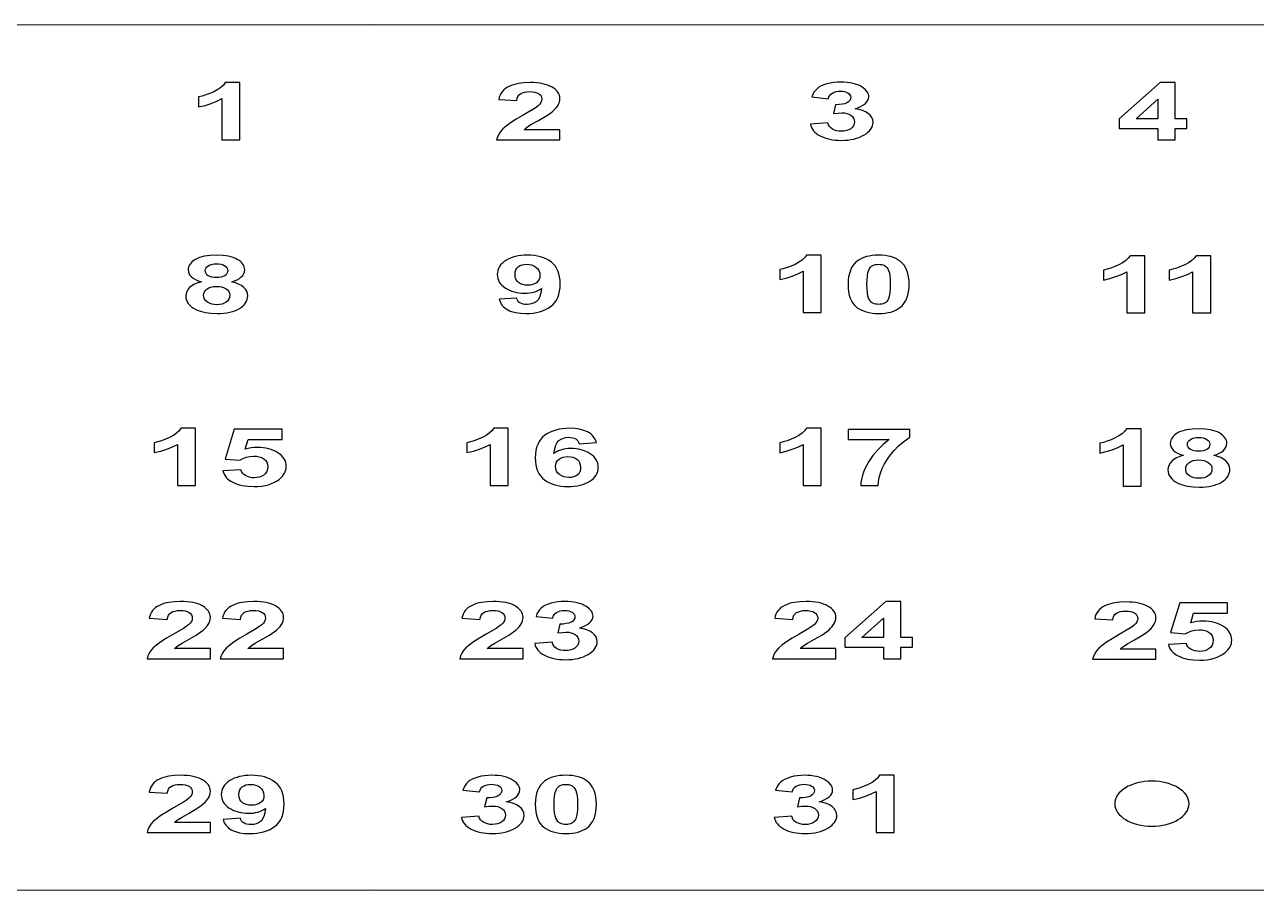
# Model space of a CAD drawing. Extents: x 1222 to 3994, y 2320 to 3800.
# Drawn here: x 2601.41 to 2646.02, y 3599.73 to 3631.08 of the extents above; entities that cross this region are included whole.
import ezdxf

# ---------------------------------------------------------------- set-up
doc = ezdxf.new("R2010")
doc.units = 0
doc.layers.add('____________', color=18, linetype='CONTINUOUS')

msp = doc.modelspace()

# ---------------------------------------------------------------- linework, layer by layer
at = {"layer": '____________'}
for points in [[(2532.648, 3608.28), (2526.668, 3608.28), (2526.668, 3622.53), (2532.648, 3622.53), (2532.648, 3631.075), (2613.928, 3631.079), (2684.586, 3631.075), (2684.586, 3622.53), (2690.554, 3622.53), (2690.554, 3608.28), (2684.586, 3608.28), (2684.586, 3599.731), (2613.928, 3599.734), (2532.648, 3599.731), (2532.648, 3608.28)], [(2609.205, 3626.907), (2609.205, 3628.982), (2608.674, 3628.982), (2608.607, 3628.89), (2608.516, 3628.805), (2608.401, 3628.725), (2608.263, 3628.651), (2608.115, 3628.586), (2607.974, 3628.532), (2607.837, 3628.49), (2607.707, 3628.459), (2607.707, 3628.099), (2607.942, 3628.154), (2608.161, 3628.223), (2608.364, 3628.305), (2608.551, 3628.4), (2608.551, 3626.907), (2609.205, 3626.907)], [(2620.794, 3627.275), (2619.495, 3627.275), (2619.555, 3627.329), (2619.629, 3627.385), (2619.769, 3627.47), (2620.022, 3627.613), (2620.283, 3627.765), (2620.45, 3627.877), (2620.533, 3627.945), (2620.605, 3628.012), (2620.664, 3628.077), (2620.711, 3628.141), (2620.747, 3628.205), (2620.773, 3628.27), (2620.789, 3628.338), (2620.794, 3628.406), (2620.789, 3628.466), (2620.776, 3628.524), (2620.753, 3628.579), (2620.722, 3628.631), (2620.681, 3628.682), (2620.632, 3628.729), (2620.573, 3628.774), (2620.506, 3628.817), (2620.43, 3628.855), (2620.348, 3628.889), (2620.259, 3628.917), (2620.163, 3628.94), (2620.06, 3628.958), (2619.951, 3628.971), (2619.835, 3628.979), (2619.712, 3628.982), (2619.491, 3628.973), (2619.289, 3628.946), (2619.196, 3628.926), (2619.107, 3628.901), (2619.023, 3628.873), (2618.944, 3628.839), (2618.871, 3628.801), (2618.806, 3628.756), (2618.748, 3628.706), (2618.699, 3628.651), (2618.657, 3628.589), (2618.623, 3628.522), (2618.597, 3628.449), (2618.578, 3628.37), (2619.23, 3628.33), (2619.246, 3628.411), (2619.274, 3628.479), (2619.316, 3628.535), (2619.37, 3628.579), (2619.436, 3628.611), (2619.512, 3628.634), (2619.598, 3628.648), (2619.695, 3628.653), (2619.793, 3628.649), (2619.88, 3628.635), (2619.956, 3628.613), (2620.02, 3628.582), (2620.072, 3628.542), (2620.108, 3628.495), (2620.13, 3628.441), (2620.138, 3628.378), (2620.129, 3628.318), (2620.104, 3628.258), (2620.062, 3628.197), (2620.003, 3628.136), (2619.931, 3628.081), (2619.817, 3628.007), (2619.46, 3627.798), (2619.209, 3627.651), (2619.002, 3627.52), (2618.841, 3627.403), (2618.725, 3627.302), (2618.641, 3627.207), (2618.576, 3627.11), (2618.53, 3627.01), (2618.501, 3626.907), (2620.794, 3626.907), (2620.794, 3627.275)], [(2629.866, 3627.473), (2629.883, 3627.409), (2629.907, 3627.349), (2629.939, 3627.291), (2629.979, 3627.237), (2630.027, 3627.186), (2630.083, 3627.137), (2630.148, 3627.092), (2630.22, 3627.05), (2630.298, 3627.013), (2630.382, 3626.98), (2630.471, 3626.952), (2630.564, 3626.93), (2630.663, 3626.912), (2630.766, 3626.899), (2630.874, 3626.892), (2630.988, 3626.889), (2631.108, 3626.892), (2631.222, 3626.901), (2631.332, 3626.916), (2631.436, 3626.937), (2631.536, 3626.964), (2631.631, 3626.997), (2631.72, 3627.036), (2631.805, 3627.081), (2631.881, 3627.13), (2631.948, 3627.182), (2632.004, 3627.236), (2632.05, 3627.293), (2632.086, 3627.352), (2632.112, 3627.414), (2632.127, 3627.478), (2632.133, 3627.544), (2632.122, 3627.635), (2632.089, 3627.718), (2632.034, 3627.795), (2631.957, 3627.864), (2631.862, 3627.925), (2631.752, 3627.973), (2631.628, 3628.01), (2631.488, 3628.035), (2631.603, 3628.077), (2631.703, 3628.123), (2631.787, 3628.172), (2631.856, 3628.224), (2631.91, 3628.28), (2631.949, 3628.34), (2631.972, 3628.403), (2631.979, 3628.469), (2631.976, 3628.517), (2631.964, 3628.563), (2631.945, 3628.607), (2631.919, 3628.651), (2631.844, 3628.735), (2631.739, 3628.813), (2631.664, 3628.857), (2631.582, 3628.894), (2631.494, 3628.927), (2631.401, 3628.953), (2631.301, 3628.973), (2631.196, 3628.988), (2631.084, 3628.996), (2630.966, 3628.999), (2630.829, 3628.995), (2630.699, 3628.983), (2630.575, 3628.963), (2630.458, 3628.935), (2630.351, 3628.9), (2630.256, 3628.859), (2630.174, 3628.812), (2630.105, 3628.759), (2630.045, 3628.698), (2629.994, 3628.628), (2629.95, 3628.548), (2629.915, 3628.459), (2630.518, 3628.397), (2630.536, 3628.461), (2630.566, 3628.516), (2630.608, 3628.564), (2630.662, 3628.603), (2630.724, 3628.634), (2630.793, 3628.656), (2630.867, 3628.669), (2630.948, 3628.673), (2631.029, 3628.67), (2631.101, 3628.658), (2631.165, 3628.639), (2631.221, 3628.611), (2631.265, 3628.578), (2631.298, 3628.539), (2631.317, 3628.495), (2631.323, 3628.445), (2631.314, 3628.387), (2631.288, 3628.335), (2631.244, 3628.288), (2631.183, 3628.248), (2631.106, 3628.216), (2631.012, 3628.194), (2630.903, 3628.182), (2630.778, 3628.178), (2630.706, 3627.856), (2630.869, 3627.878), (2631.006, 3627.886), (2631.098, 3627.88), (2631.182, 3627.864), (2631.26, 3627.836), (2631.329, 3627.798), (2631.388, 3627.751), (2631.429, 3627.695), (2631.454, 3627.632), (2631.462, 3627.561), (2631.454, 3627.486), (2631.428, 3627.42), (2631.384, 3627.361), (2631.324, 3627.311), (2631.251, 3627.27), (2631.17, 3627.241), (2631.08, 3627.223), (2630.983, 3627.217), (2630.892, 3627.222), (2630.809, 3627.237), (2630.732, 3627.261), (2630.662, 3627.295), (2630.602, 3627.338), (2630.555, 3627.39), (2630.52, 3627.45), (2630.499, 3627.519), (2629.866, 3627.473)], [(2642.445, 3626.907), (2643.078, 3626.907), (2643.078, 3627.323), (2643.501, 3627.323), (2643.501, 3627.671), (2643.078, 3627.671), (2643.078, 3628.982), (2642.529, 3628.982), (2641.048, 3627.669), (2641.048, 3627.323), (2642.445, 3627.323), (2642.445, 3626.907)], [(2642.445, 3627.671), (2641.661, 3627.671), (2642.445, 3628.377), (2642.445, 3627.671)], [(2607.812, 3621.771), (2607.675, 3621.729), (2607.556, 3621.679), (2607.458, 3621.621), (2607.38, 3621.555), (2607.32, 3621.483), (2607.276, 3621.407), (2607.251, 3621.329), (2607.242, 3621.247), (2607.248, 3621.173), (2607.265, 3621.103), (2607.293, 3621.037), (2607.333, 3620.975), (2607.385, 3620.917), (2607.448, 3620.863), (2607.522, 3620.813), (2607.608, 3620.767), (2607.687, 3620.733), (2607.772, 3620.703), (2607.862, 3620.677), (2607.956, 3620.657), (2608.055, 3620.64), (2608.16, 3620.629), (2608.383, 3620.62), (2608.505, 3620.622), (2608.62, 3620.631), (2608.73, 3620.645), (2608.833, 3620.664), (2608.93, 3620.689), (2609.021, 3620.72), (2609.106, 3620.757), (2609.184, 3620.799), (2609.255, 3620.845), (2609.316, 3620.895), (2609.368, 3620.948), (2609.41, 3621.004), (2609.443, 3621.064), (2609.467, 3621.127), (2609.481, 3621.194), (2609.485, 3621.264), (2609.476, 3621.348), (2609.448, 3621.427), (2609.402, 3621.501), (2609.338, 3621.569), (2609.255, 3621.632), (2609.156, 3621.686), (2609.04, 3621.733), (2608.906, 3621.771), (2609.012, 3621.804), (2609.104, 3621.843), (2609.185, 3621.889), (2609.253, 3621.942), (2609.307, 3622), (2609.346, 3622.062), (2609.369, 3622.128), (2609.377, 3622.198), (2609.372, 3622.255), (2609.36, 3622.309), (2609.339, 3622.36), (2609.309, 3622.409), (2609.271, 3622.456), (2609.225, 3622.499), (2609.17, 3622.541), (2609.107, 3622.58), (2609.037, 3622.615), (2608.959, 3622.646), (2608.875, 3622.672), (2608.784, 3622.693), (2608.687, 3622.71), (2608.582, 3622.722), (2608.353, 3622.731), (2608.121, 3622.722), (2608.016, 3622.71), (2607.918, 3622.693), (2607.826, 3622.672), (2607.742, 3622.646), (2607.665, 3622.615), (2607.595, 3622.58), (2607.532, 3622.541), (2607.478, 3622.499), (2607.432, 3622.456), (2607.395, 3622.409), (2607.366, 3622.36), (2607.345, 3622.309), (2607.333, 3622.255), (2607.329, 3622.198), (2607.336, 3622.132), (2607.357, 3622.068), (2607.393, 3622.007), (2607.444, 3621.949), (2607.51, 3621.896), (2607.593, 3621.848), (2607.694, 3621.806), (2607.812, 3621.771)], [(2607.948, 3622.17), (2607.954, 3622.223), (2607.975, 3622.27), (2608.01, 3622.312), (2608.059, 3622.349), (2608.119, 3622.378), (2608.19, 3622.399), (2608.27, 3622.412), (2608.359, 3622.416), (2608.445, 3622.412), (2608.523, 3622.4), (2608.591, 3622.379), (2608.651, 3622.349), (2608.7, 3622.313), (2608.734, 3622.271), (2608.755, 3622.224), (2608.762, 3622.171), (2608.755, 3622.115), (2608.734, 3622.066), (2608.699, 3622.023), (2608.651, 3621.986), (2608.59, 3621.956), (2608.52, 3621.936), (2608.441, 3621.923), (2608.353, 3621.919), (2608.265, 3621.923), (2608.187, 3621.936), (2608.118, 3621.956), (2608.058, 3621.985), (2608.01, 3622.021), (2607.975, 3622.064), (2607.954, 3622.114), (2607.948, 3622.17)], [(2618.59, 3621.134), (2618.636, 3621.014), (2618.704, 3620.91), (2618.746, 3620.863), (2618.794, 3620.821), (2618.848, 3620.783), (2618.907, 3620.749), (2618.97, 3620.718), (2619.039, 3620.692), (2619.191, 3620.652), (2619.363, 3620.628), (2619.553, 3620.62), (2619.689, 3620.624), (2619.818, 3620.635), (2619.941, 3620.655), (2620.057, 3620.682), (2620.167, 3620.718), (2620.27, 3620.761), (2620.366, 3620.812), (2620.456, 3620.87), (2620.537, 3620.938), (2620.608, 3621.015), (2620.668, 3621.103), (2620.716, 3621.2), (2620.755, 3621.307), (2620.782, 3621.424), (2620.798, 3621.551), (2620.803, 3621.688), (2620.798, 3621.822), (2620.783, 3621.947), (2620.756, 3622.061), (2620.72, 3622.166), (2620.673, 3622.261), (2620.616, 3622.346), (2620.548, 3622.422), (2620.471, 3622.488), (2620.384, 3622.545), (2620.292, 3622.594), (2620.195, 3622.636), (2620.091, 3622.67), (2619.981, 3622.697), (2619.866, 3622.716), (2619.745, 3622.727), (2619.618, 3622.731), (2619.502, 3622.728), (2619.39, 3622.719), (2619.284, 3622.704), (2619.184, 3622.683), (2619.088, 3622.656), (2618.998, 3622.623), (2618.913, 3622.584), (2618.833, 3622.539), (2618.761, 3622.488), (2618.698, 3622.435), (2618.645, 3622.377), (2618.602, 3622.316), (2618.568, 3622.25), (2618.544, 3622.181), (2618.529, 3622.108), (2618.524, 3622.032), (2618.529, 3621.958), (2618.543, 3621.888), (2618.566, 3621.821), (2618.598, 3621.758), (2618.639, 3621.699), (2618.689, 3621.643), (2618.748, 3621.591), (2618.817, 3621.542), (2618.892, 3621.498), (2618.97, 3621.46), (2619.051, 3621.427), (2619.137, 3621.401), (2619.225, 3621.38), (2619.317, 3621.365), (2619.413, 3621.357), (2619.512, 3621.354), (2619.602, 3621.356), (2619.689, 3621.365), (2619.772, 3621.378), (2619.851, 3621.397), (2619.926, 3621.421), (2619.997, 3621.451), (2620.065, 3621.487), (2620.128, 3621.527), (2620.102, 3621.365), (2620.063, 3621.233), (2620.011, 3621.131), (2619.98, 3621.091), (2619.946, 3621.059), (2619.872, 3621.01), (2619.789, 3620.975), (2619.7, 3620.954), (2619.602, 3620.947), (2619.526, 3620.95), (2619.457, 3620.961), (2619.397, 3620.978), (2619.344, 3621.003), (2619.3, 3621.035), (2619.265, 3621.075), (2619.239, 3621.122), (2619.223, 3621.176), (2618.59, 3621.134)], [(2620.07, 3621.999), (2620.062, 3621.917), (2620.038, 3621.846), (2619.997, 3621.785), (2619.941, 3621.734), (2619.873, 3621.695), (2619.797, 3621.667), (2619.713, 3621.65), (2619.623, 3621.644), (2619.529, 3621.65), (2619.444, 3621.668), (2619.366, 3621.697), (2619.297, 3621.738), (2619.24, 3621.791), (2619.2, 3621.858), (2619.175, 3621.938), (2619.167, 3622.032), (2619.175, 3622.124), (2619.197, 3622.202), (2619.234, 3622.266), (2619.287, 3622.316), (2619.351, 3622.354), (2619.422, 3622.381), (2619.501, 3622.397), (2619.588, 3622.402), (2619.681, 3622.396), (2619.768, 3622.376), (2619.849, 3622.343), (2619.925, 3622.297), (2619.988, 3622.238), (2620.034, 3622.17), (2620.061, 3622.09), (2620.07, 3621.999)], [(2630.252, 3620.655), (2630.252, 3622.73), (2629.721, 3622.73), (2629.654, 3622.639), (2629.563, 3622.553), (2629.448, 3622.473), (2629.31, 3622.399), (2629.162, 3622.334), (2629.021, 3622.281), (2628.884, 3622.238), (2628.754, 3622.207), (2628.754, 3621.848), (2628.989, 3621.903), (2629.208, 3621.971), (2629.411, 3622.053), (2629.598, 3622.148), (2629.598, 3620.655), (2630.252, 3620.655)], [(2632.335, 3622.73), (2632.214, 3622.727), (2632.101, 3622.717), (2631.994, 3622.7), (2631.894, 3622.677), (2631.801, 3622.648), (2631.715, 3622.611), (2631.635, 3622.568), (2631.563, 3622.519), (2631.484, 3622.45), (2631.416, 3622.37), (2631.358, 3622.28), (2631.311, 3622.181), (2631.275, 3622.07), (2631.248, 3621.95), (2631.233, 3621.82), (2631.227, 3621.679), (2631.232, 3621.536), (2631.246, 3621.404), (2631.27, 3621.284), (2631.304, 3621.175), (2631.347, 3621.077), (2631.399, 3620.991), (2631.461, 3620.916), (2631.532, 3620.852), (2631.612, 3620.798), (2631.697, 3620.751), (2631.788, 3620.711), (2631.886, 3620.678), (2631.989, 3620.653), (2632.098, 3620.635), (2632.213, 3620.624), (2632.335, 3620.62), (2632.456, 3620.624), (2632.569, 3620.633), (2632.676, 3620.65), (2632.776, 3620.673), (2632.869, 3620.703), (2632.956, 3620.739), (2633.035, 3620.782), (2633.108, 3620.831), (2633.186, 3620.901), (2633.254, 3620.981), (2633.312, 3621.07), (2633.359, 3621.171), (2633.396, 3621.281), (2633.422, 3621.402), (2633.438, 3621.533), (2633.443, 3621.674), (2633.438, 3621.816), (2633.422, 3621.948), (2633.396, 3622.068), (2633.36, 3622.179), (2633.313, 3622.279), (2633.256, 3622.368), (2633.188, 3622.447), (2633.11, 3622.516), (2633.037, 3622.566), (2632.957, 3622.61), (2632.87, 3622.646), (2632.777, 3622.677), (2632.677, 3622.7), (2632.57, 3622.717), (2632.456, 3622.727), (2632.335, 3622.73)], [(2632.335, 3622.402), (2632.392, 3622.399), (2632.447, 3622.39), (2632.498, 3622.376), (2632.546, 3622.356), (2632.59, 3622.327), (2632.63, 3622.287), (2632.666, 3622.236), (2632.698, 3622.174), (2632.725, 3622.092), (2632.744, 3621.981), (2632.755, 3621.842), (2632.759, 3621.674), (2632.755, 3621.506), (2632.742, 3621.364), (2632.721, 3621.248), (2632.691, 3621.159), (2632.663, 3621.104), (2632.63, 3621.058), (2632.591, 3621.022), (2632.547, 3620.995), (2632.499, 3620.974), (2632.447, 3620.96), (2632.393, 3620.951), (2632.335, 3620.948), (2632.277, 3620.951), (2632.223, 3620.96), (2632.172, 3620.974), (2632.124, 3620.994), (2632.08, 3621.022), (2632.04, 3621.062), (2632.004, 3621.113), (2631.972, 3621.175), (2631.945, 3621.257), (2631.927, 3621.368), (2631.915, 3621.507), (2631.911, 3621.674), (2631.916, 3621.843), (2631.928, 3621.985), (2631.95, 3622.102), (2631.979, 3622.191), (2632.007, 3622.246), (2632.041, 3622.292), (2632.079, 3622.328), (2632.123, 3622.356), (2632.171, 3622.376), (2632.223, 3622.39), (2632.277, 3622.399), (2632.335, 3622.402)], [(2641.975, 3620.638), (2641.975, 3622.713), (2641.444, 3622.713), (2641.377, 3622.621), (2641.286, 3622.535), (2641.171, 3622.456), (2641.033, 3622.382), (2640.885, 3622.317), (2640.743, 3622.263), (2640.607, 3622.221), (2640.477, 3622.19), (2640.477, 3621.831), (2640.712, 3621.885), (2640.931, 3621.954), (2641.134, 3622.036), (2641.321, 3622.131), (2641.321, 3620.638), (2641.975, 3620.638)], [(2644.363, 3620.638), (2644.363, 3622.713), (2643.832, 3622.713), (2643.765, 3622.621), (2643.673, 3622.535), (2643.559, 3622.456), (2643.42, 3622.382), (2643.273, 3622.317), (2643.131, 3622.263), (2642.995, 3622.221), (2642.864, 3622.19), (2642.864, 3621.831), (2643.099, 3621.885), (2643.318, 3621.954), (2643.521, 3622.036), (2643.709, 3622.131), (2643.709, 3620.638), (2644.363, 3620.638)], [(2607.887, 3621.285), (2607.894, 3621.342), (2607.916, 3621.398), (2607.953, 3621.451), (2608.005, 3621.502), (2608.071, 3621.546), (2608.152, 3621.577), (2608.249, 3621.596), (2608.361, 3621.602), (2608.461, 3621.596), (2608.551, 3621.58), (2608.632, 3621.552), (2608.704, 3621.514), (2608.763, 3621.466), (2608.805, 3621.412), (2608.83, 3621.35), (2608.839, 3621.281), (2608.83, 3621.202), (2608.805, 3621.134), (2608.764, 3621.075), (2608.706, 3621.026), (2608.635, 3620.988), (2608.556, 3620.96), (2608.468, 3620.944), (2608.371, 3620.938), (2608.271, 3620.944), (2608.181, 3620.961), (2608.099, 3620.989), (2608.025, 3621.03), (2607.965, 3621.08), (2607.922, 3621.139), (2607.896, 3621.207), (2607.887, 3621.285)], [(2607.599, 3614.387), (2607.599, 3616.462), (2607.068, 3616.462), (2607.001, 3616.37), (2606.91, 3616.285), (2606.795, 3616.205), (2606.657, 3616.131), (2606.51, 3616.066), (2606.368, 3616.012), (2606.231, 3615.97), (2606.101, 3615.939), (2606.101, 3615.58), (2606.336, 3615.635), (2606.555, 3615.703), (2606.758, 3615.785), (2606.945, 3615.88), (2606.945, 3614.387), (2607.599, 3614.387)], [(2608.586, 3614.919), (2608.605, 3614.856), (2608.63, 3614.796), (2608.664, 3614.739), (2608.704, 3614.686), (2608.753, 3614.636), (2608.808, 3614.589), (2608.872, 3614.546), (2608.942, 3614.506), (2609.02, 3614.47), (2609.102, 3614.438), (2609.19, 3614.412), (2609.284, 3614.39), (2609.383, 3614.374), (2609.487, 3614.362), (2609.713, 3614.352), (2609.857, 3614.356), (2609.992, 3614.369), (2610.12, 3614.39), (2610.239, 3614.42), (2610.351, 3614.459), (2610.454, 3614.506), (2610.549, 3614.561), (2610.637, 3614.625), (2610.694, 3614.676), (2610.744, 3614.729), (2610.785, 3614.783), (2610.82, 3614.839), (2610.847, 3614.897), (2610.865, 3614.956), (2610.877, 3615.018), (2610.881, 3615.081), (2610.876, 3615.155), (2610.862, 3615.226), (2610.838, 3615.294), (2610.805, 3615.358), (2610.762, 3615.418), (2610.71, 3615.475), (2610.649, 3615.529), (2610.578, 3615.578), (2610.501, 3615.623), (2610.419, 3615.662), (2610.333, 3615.695), (2610.243, 3615.722), (2610.148, 3615.743), (2610.05, 3615.758), (2609.948, 3615.767), (2609.841, 3615.77), (2609.727, 3615.766), (2609.615, 3615.753), (2609.504, 3615.733), (2609.394, 3615.703), (2609.496, 3616.055), (2610.73, 3616.055), (2610.73, 3616.425), (2609, 3616.425), (2608.665, 3615.35), (2609.196, 3615.303), (2609.311, 3615.369), (2609.434, 3615.416), (2609.564, 3615.445), (2609.701, 3615.454), (2609.808, 3615.448), (2609.905, 3615.43), (2609.992, 3615.401), (2610.067, 3615.359), (2610.129, 3615.305), (2610.173, 3615.24), (2610.2, 3615.163), (2610.209, 3615.074), (2610.2, 3614.979), (2610.173, 3614.896), (2610.129, 3614.827), (2610.066, 3614.77), (2609.992, 3614.726), (2609.909, 3614.694), (2609.818, 3614.675), (2609.719, 3614.669), (2609.633, 3614.674), (2609.551, 3614.689), (2609.474, 3614.713), (2609.403, 3614.748), (2609.341, 3614.79), (2609.293, 3614.84), (2609.259, 3614.896), (2609.238, 3614.959), (2608.586, 3614.919)], [(2618.924, 3614.387), (2618.924, 3616.462), (2618.393, 3616.462), (2618.326, 3616.37), (2618.235, 3616.285), (2618.12, 3616.205), (2617.981, 3616.131), (2617.834, 3616.066), (2617.692, 3616.012), (2617.556, 3615.97), (2617.425, 3615.939), (2617.425, 3615.58), (2617.66, 3615.635), (2617.88, 3615.703), (2618.083, 3615.785), (2618.27, 3615.88), (2618.27, 3614.387), (2618.924, 3614.387)], [(2622.117, 3615.947), (2622.07, 3616.065), (2622.038, 3616.119), (2622.001, 3616.169), (2621.957, 3616.215), (2621.908, 3616.257), (2621.853, 3616.295), (2621.792, 3616.33), (2621.656, 3616.388), (2621.504, 3616.429), (2621.334, 3616.454), (2621.149, 3616.462), (2621.013, 3616.458), (2620.885, 3616.446), (2620.762, 3616.427), (2620.646, 3616.399), (2620.537, 3616.364), (2620.434, 3616.321), (2620.338, 3616.27), (2620.248, 3616.211), (2620.166, 3616.143), (2620.096, 3616.066), (2620.037, 3615.978), (2619.988, 3615.881), (2619.95, 3615.773), (2619.923, 3615.656), (2619.907, 3615.529), (2619.901, 3615.392), (2619.907, 3615.258), (2619.922, 3615.135), (2619.948, 3615.02), (2619.985, 3614.916), (2620.032, 3614.821), (2620.089, 3614.736), (2620.156, 3614.661), (2620.234, 3614.595), (2620.32, 3614.538), (2620.412, 3614.489), (2620.51, 3614.447), (2620.613, 3614.413), (2620.722, 3614.386), (2620.837, 3614.367), (2620.957, 3614.356), (2621.083, 3614.352), (2621.201, 3614.355), (2621.313, 3614.364), (2621.42, 3614.379), (2621.522, 3614.4), (2621.618, 3614.427), (2621.708, 3614.46), (2621.793, 3614.499), (2621.872, 3614.544), (2621.944, 3614.593), (2622.007, 3614.647), (2622.06, 3614.705), (2622.103, 3614.767), (2622.136, 3614.832), (2622.16, 3614.902), (2622.175, 3614.975), (2622.18, 3615.052), (2622.175, 3615.126), (2622.161, 3615.195), (2622.139, 3615.261), (2622.106, 3615.324), (2622.065, 3615.383), (2622.015, 3615.439), (2621.956, 3615.491), (2621.887, 3615.54), (2621.812, 3615.584), (2621.734, 3615.623), (2621.652, 3615.655), (2621.566, 3615.682), (2621.477, 3615.702), (2621.383, 3615.717), (2621.287, 3615.726), (2621.186, 3615.729), (2621.097, 3615.726), (2621.012, 3615.718), (2620.93, 3615.704), (2620.853, 3615.685), (2620.778, 3615.661), (2620.708, 3615.631), (2620.641, 3615.595), (2620.578, 3615.554), (2620.604, 3615.717), (2620.642, 3615.85), (2620.694, 3615.952), (2620.724, 3615.991), (2620.759, 3616.023), (2620.834, 3616.073), (2620.918, 3616.108), (2621.01, 3616.129), (2621.109, 3616.136), (2621.183, 3616.133), (2621.251, 3616.122), (2621.311, 3616.105), (2621.363, 3616.08), (2621.407, 3616.048), (2621.442, 3616.008), (2621.468, 3615.96), (2621.484, 3615.905), (2622.117, 3615.947)], [(2630.252, 3614.387), (2630.252, 3616.461), (2629.721, 3616.461), (2629.654, 3616.37), (2629.563, 3616.284), (2629.448, 3616.204), (2629.31, 3616.13), (2629.162, 3616.065), (2629.021, 3616.012), (2628.884, 3615.969), (2628.754, 3615.938), (2628.754, 3615.579), (2628.989, 3615.634), (2629.208, 3615.702), (2629.411, 3615.784), (2629.598, 3615.879), (2629.598, 3614.387), (2630.252, 3614.387)], [(2631.23, 3616.057), (2632.717, 3616.057), (2632.498, 3615.875), (2632.302, 3615.682), (2632.13, 3615.477), (2631.98, 3615.26), (2631.859, 3615.039), (2631.81, 3614.929), (2631.769, 3614.819), (2631.737, 3614.71), (2631.713, 3614.602), (2631.696, 3614.494), (2631.688, 3614.387), (2632.319, 3614.387), (2632.327, 3614.528), (2632.355, 3614.678), (2632.401, 3614.838), (2632.467, 3615.008), (2632.55, 3615.179), (2632.651, 3615.345), (2632.768, 3615.507), (2632.903, 3615.663), (2633.046, 3615.809), (2633.187, 3615.936), (2633.327, 3616.046), (2633.466, 3616.137), (2633.466, 3616.424), (2631.23, 3616.424), (2631.23, 3616.057)], [(2641.843, 3614.369), (2641.843, 3616.444), (2641.313, 3616.444), (2641.245, 3616.352), (2641.154, 3616.267), (2641.039, 3616.187), (2640.901, 3616.113), (2640.754, 3616.048), (2640.612, 3615.994), (2640.476, 3615.952), (2640.345, 3615.921), (2640.345, 3615.561), (2640.58, 3615.617), (2640.799, 3615.685), (2641.002, 3615.767), (2641.189, 3615.862), (2641.189, 3614.369), (2641.843, 3614.369)], [(2643.382, 3615.484), (2643.244, 3615.442), (2643.126, 3615.392), (2643.028, 3615.334), (2642.949, 3615.268), (2642.889, 3615.196), (2642.846, 3615.12), (2642.82, 3615.042), (2642.811, 3614.96), (2642.817, 3614.886), (2642.834, 3614.816), (2642.863, 3614.75), (2642.903, 3614.688), (2642.954, 3614.63), (2643.017, 3614.576), (2643.091, 3614.526), (2643.177, 3614.48), (2643.257, 3614.445), (2643.342, 3614.415), (2643.431, 3614.39), (2643.526, 3614.369), (2643.625, 3614.353), (2643.729, 3614.342), (2643.952, 3614.332), (2644.074, 3614.335), (2644.19, 3614.344), (2644.3, 3614.358), (2644.403, 3614.377), (2644.5, 3614.402), (2644.591, 3614.433), (2644.675, 3614.469), (2644.754, 3614.511), (2644.824, 3614.558), (2644.886, 3614.608), (2644.937, 3614.661), (2644.98, 3614.717), (2645.013, 3614.777), (2645.036, 3614.84), (2645.05, 3614.907), (2645.055, 3614.977), (2645.046, 3615.061), (2645.018, 3615.14), (2644.972, 3615.213), (2644.907, 3615.282), (2644.825, 3615.344), (2644.725, 3615.399), (2644.609, 3615.445), (2644.476, 3615.484), (2644.581, 3615.517), (2644.674, 3615.556), (2644.754, 3615.602), (2644.822, 3615.655), (2644.876, 3615.713), (2644.915, 3615.775), (2644.938, 3615.841), (2644.946, 3615.911), (2644.942, 3615.967), (2644.929, 3616.021), (2644.908, 3616.073), (2644.879, 3616.122), (2644.841, 3616.168), (2644.794, 3616.212), (2644.74, 3616.254), (2644.677, 3616.293), (2644.606, 3616.328), (2644.529, 3616.359), (2644.445, 3616.385), (2644.354, 3616.406), (2644.256, 3616.423), (2644.152, 3616.434), (2643.922, 3616.444), (2643.691, 3616.434), (2643.585, 3616.423), (2643.487, 3616.406), (2643.396, 3616.385), (2643.312, 3616.359), (2643.235, 3616.328), (2643.164, 3616.293), (2643.102, 3616.254), (2643.048, 3616.212), (2643.002, 3616.168), (2642.965, 3616.122), (2642.935, 3616.073), (2642.915, 3616.021), (2642.902, 3615.967), (2642.898, 3615.911), (2642.905, 3615.845), (2642.927, 3615.781), (2642.963, 3615.72), (2643.013, 3615.662), (2643.079, 3615.608), (2643.163, 3615.561), (2643.264, 3615.519), (2643.382, 3615.484)], [(2643.517, 3615.882), (2643.524, 3615.936), (2643.545, 3615.983), (2643.58, 3616.025), (2643.628, 3616.062), (2643.689, 3616.091), (2643.759, 3616.112), (2643.839, 3616.125), (2643.928, 3616.129), (2644.015, 3616.125), (2644.093, 3616.113), (2644.161, 3616.092), (2644.221, 3616.062), (2644.269, 3616.026), (2644.304, 3615.984), (2644.324, 3615.937), (2644.331, 3615.884), (2644.324, 3615.828), (2644.303, 3615.778), (2644.269, 3615.735), (2644.22, 3615.699), (2644.159, 3615.669), (2644.09, 3615.648), (2644.01, 3615.636), (2643.922, 3615.632), (2643.834, 3615.636), (2643.756, 3615.648), (2643.687, 3615.669), (2643.627, 3615.698), (2643.579, 3615.734), (2643.544, 3615.777), (2643.524, 3615.827), (2643.517, 3615.882)], [(2620.635, 3615.083), (2620.643, 3615.165), (2620.667, 3615.237), (2620.708, 3615.298), (2620.765, 3615.348), (2620.834, 3615.387), (2620.91, 3615.415), (2620.993, 3615.432), (2621.083, 3615.437), (2621.177, 3615.432), (2621.263, 3615.414), (2621.34, 3615.385), (2621.409, 3615.344), (2621.466, 3615.29), (2621.507, 3615.223), (2621.531, 3615.142), (2621.539, 3615.048), (2621.532, 3614.957), (2621.509, 3614.88), (2621.472, 3614.816), (2621.419, 3614.766), (2621.354, 3614.729), (2621.283, 3614.702), (2621.203, 3614.686), (2621.116, 3614.68), (2621.024, 3614.687), (2620.938, 3614.706), (2620.857, 3614.74), (2620.781, 3614.786), (2620.717, 3614.843), (2620.671, 3614.912), (2620.644, 3614.992), (2620.635, 3615.083)], [(2643.457, 3614.998), (2643.464, 3615.055), (2643.486, 3615.11), (2643.523, 3615.164), (2643.574, 3615.215), (2643.64, 3615.258), (2643.722, 3615.29), (2643.819, 3615.308), (2643.931, 3615.315), (2644.03, 3615.309), (2644.12, 3615.293), (2644.201, 3615.265), (2644.273, 3615.227), (2644.332, 3615.179), (2644.374, 3615.124), (2644.4, 3615.062), (2644.408, 3614.993), (2644.4, 3614.915), (2644.375, 3614.847), (2644.334, 3614.788), (2644.276, 3614.739), (2644.205, 3614.7), (2644.126, 3614.673), (2644.037, 3614.656), (2643.94, 3614.651), (2643.841, 3614.657), (2643.75, 3614.674), (2643.668, 3614.702), (2643.595, 3614.742), (2643.534, 3614.793), (2643.491, 3614.852), (2643.465, 3614.92), (2643.457, 3614.998)], [(2608.135, 3608.486), (2606.836, 3608.486), (2606.895, 3608.54), (2606.97, 3608.596), (2607.109, 3608.681), (2607.362, 3608.825), (2607.624, 3608.976), (2607.791, 3609.088), (2607.874, 3609.156), (2607.945, 3609.223), (2608.005, 3609.288), (2608.052, 3609.352), (2608.088, 3609.416), (2608.114, 3609.482), (2608.129, 3609.549), (2608.135, 3609.618), (2608.13, 3609.678), (2608.117, 3609.735), (2608.094, 3609.79), (2608.062, 3609.843), (2608.022, 3609.893), (2607.972, 3609.941), (2607.914, 3609.986), (2607.846, 3610.028), (2607.771, 3610.067), (2607.689, 3610.1), (2607.599, 3610.128), (2607.504, 3610.152), (2607.401, 3610.17), (2607.292, 3610.183), (2607.175, 3610.191), (2607.053, 3610.193), (2606.832, 3610.184), (2606.63, 3610.157), (2606.537, 3610.137), (2606.448, 3610.113), (2606.364, 3610.084), (2606.285, 3610.051), (2606.211, 3610.012), (2606.146, 3609.968), (2606.089, 3609.918), (2606.039, 3609.862), (2605.998, 3609.8), (2605.964, 3609.733), (2605.938, 3609.66), (2605.919, 3609.581), (2606.57, 3609.542), (2606.586, 3609.622), (2606.615, 3609.69), (2606.656, 3609.746), (2606.71, 3609.79), (2606.776, 3609.823), (2606.852, 3609.846), (2606.939, 3609.86), (2607.036, 3609.865), (2607.134, 3609.86), (2607.221, 3609.847), (2607.296, 3609.825), (2607.361, 3609.793), (2607.412, 3609.754), (2607.449, 3609.707), (2607.471, 3609.652), (2607.478, 3609.59), (2607.47, 3609.53), (2607.445, 3609.469), (2607.402, 3609.409), (2607.343, 3609.347), (2607.272, 3609.293), (2607.158, 3609.218), (2606.801, 3609.009), (2606.549, 3608.863), (2606.343, 3608.731), (2606.182, 3608.615), (2606.066, 3608.514), (2605.982, 3608.419), (2605.917, 3608.321), (2605.87, 3608.221), (2605.842, 3608.118), (2608.135, 3608.118), (2608.135, 3608.486)], [(2610.785, 3608.486), (2609.487, 3608.486), (2609.546, 3608.54), (2609.621, 3608.596), (2609.76, 3608.681), (2610.013, 3608.825), (2610.275, 3608.976), (2610.441, 3609.088), (2610.525, 3609.156), (2610.596, 3609.223), (2610.655, 3609.288), (2610.703, 3609.352), (2610.739, 3609.416), (2610.765, 3609.482), (2610.78, 3609.549), (2610.785, 3609.618), (2610.781, 3609.678), (2610.767, 3609.735), (2610.745, 3609.79), (2610.713, 3609.843), (2610.673, 3609.893), (2610.623, 3609.941), (2610.565, 3609.986), (2610.497, 3610.028), (2610.421, 3610.067), (2610.339, 3610.1), (2610.25, 3610.128), (2610.154, 3610.152), (2610.052, 3610.17), (2609.943, 3610.183), (2609.826, 3610.191), (2609.703, 3610.193), (2609.483, 3610.184), (2609.281, 3610.157), (2609.187, 3610.137), (2609.099, 3610.113), (2609.015, 3610.084), (2608.935, 3610.051), (2608.862, 3610.012), (2608.797, 3609.968), (2608.74, 3609.918), (2608.69, 3609.862), (2608.649, 3609.8), (2608.615, 3609.733), (2608.588, 3609.66), (2608.57, 3609.581), (2609.221, 3609.542), (2609.237, 3609.622), (2609.266, 3609.69), (2609.307, 3609.746), (2609.361, 3609.79), (2609.427, 3609.823), (2609.503, 3609.846), (2609.59, 3609.86), (2609.687, 3609.865), (2609.785, 3609.86), (2609.872, 3609.847), (2609.947, 3609.825), (2610.012, 3609.793), (2610.063, 3609.754), (2610.1, 3609.707), (2610.122, 3609.652), (2610.129, 3609.59), (2610.121, 3609.53), (2610.095, 3609.469), (2610.053, 3609.409), (2609.994, 3609.347), (2609.923, 3609.293), (2609.809, 3609.218), (2609.452, 3609.009), (2609.2, 3608.863), (2608.994, 3608.731), (2608.832, 3608.615), (2608.717, 3608.514), (2608.633, 3608.419), (2608.568, 3608.321), (2608.521, 3608.221), (2608.493, 3608.118), (2610.785, 3608.118), (2610.785, 3608.486)], [(2619.459, 3608.486), (2618.16, 3608.486), (2618.22, 3608.54), (2618.294, 3608.596), (2618.434, 3608.681), (2618.687, 3608.825), (2618.948, 3608.976), (2619.115, 3609.088), (2619.198, 3609.156), (2619.27, 3609.223), (2619.329, 3609.288), (2619.376, 3609.352), (2619.412, 3609.416), (2619.438, 3609.482), (2619.454, 3609.549), (2619.459, 3609.618), (2619.454, 3609.678), (2619.441, 3609.735), (2619.418, 3609.79), (2619.387, 3609.843), (2619.346, 3609.893), (2619.297, 3609.941), (2619.238, 3609.986), (2619.171, 3610.028), (2619.095, 3610.067), (2619.013, 3610.1), (2618.924, 3610.128), (2618.828, 3610.152), (2618.726, 3610.17), (2618.616, 3610.183), (2618.5, 3610.191), (2618.377, 3610.193), (2618.156, 3610.184), (2617.955, 3610.157), (2617.861, 3610.137), (2617.772, 3610.113), (2617.688, 3610.084), (2617.609, 3610.051), (2617.536, 3610.012), (2617.471, 3609.968), (2617.414, 3609.918), (2617.364, 3609.862), (2617.322, 3609.8), (2617.288, 3609.733), (2617.262, 3609.66), (2617.244, 3609.581), (2617.895, 3609.542), (2617.911, 3609.622), (2617.939, 3609.69), (2617.981, 3609.746), (2618.035, 3609.79), (2618.101, 3609.823), (2618.177, 3609.846), (2618.263, 3609.86), (2618.36, 3609.865), (2618.458, 3609.86), (2618.545, 3609.847), (2618.621, 3609.825), (2618.685, 3609.793), (2618.737, 3609.754), (2618.773, 3609.707), (2618.796, 3609.652), (2618.803, 3609.59), (2618.794, 3609.53), (2618.769, 3609.469), (2618.727, 3609.409), (2618.668, 3609.347), (2618.596, 3609.293), (2618.482, 3609.218), (2618.125, 3609.009), (2617.874, 3608.863), (2617.667, 3608.731), (2617.506, 3608.615), (2617.39, 3608.514), (2617.306, 3608.419), (2617.241, 3608.321), (2617.195, 3608.221), (2617.166, 3608.118), (2619.459, 3608.118), (2619.459, 3608.486)], [(2619.878, 3608.667), (2619.895, 3608.603), (2619.919, 3608.542), (2619.951, 3608.485), (2619.991, 3608.431), (2620.039, 3608.379), (2620.095, 3608.331), (2620.16, 3608.286), (2620.232, 3608.244), (2620.311, 3608.207), (2620.394, 3608.174), (2620.483, 3608.146), (2620.576, 3608.124), (2620.675, 3608.106), (2620.778, 3608.093), (2620.887, 3608.086), (2621, 3608.083), (2621.12, 3608.086), (2621.234, 3608.095), (2621.344, 3608.11), (2621.449, 3608.131), (2621.548, 3608.158), (2621.643, 3608.191), (2621.732, 3608.23), (2621.817, 3608.275), (2621.893, 3608.324), (2621.96, 3608.376), (2622.016, 3608.43), (2622.063, 3608.486), (2622.099, 3608.546), (2622.124, 3608.607), (2622.14, 3608.672), (2622.145, 3608.738), (2622.134, 3608.829), (2622.101, 3608.912), (2622.046, 3608.989), (2621.969, 3609.058), (2621.874, 3609.119), (2621.764, 3609.167), (2621.64, 3609.204), (2621.501, 3609.229), (2621.616, 3609.271), (2621.715, 3609.317), (2621.8, 3609.366), (2621.869, 3609.418), (2621.922, 3609.474), (2621.961, 3609.534), (2621.984, 3609.597), (2621.991, 3609.663), (2621.988, 3609.71), (2621.976, 3609.756), (2621.958, 3609.801), (2621.931, 3609.845), (2621.856, 3609.928), (2621.751, 3610.007), (2621.676, 3610.051), (2621.594, 3610.088), (2621.507, 3610.12), (2621.413, 3610.147), (2621.313, 3610.167), (2621.208, 3610.182), (2621.096, 3610.19), (2620.979, 3610.193), (2620.841, 3610.189), (2620.711, 3610.177), (2620.587, 3610.157), (2620.47, 3610.129), (2620.363, 3610.094), (2620.269, 3610.052), (2620.186, 3610.006), (2620.117, 3609.953), (2620.057, 3609.892), (2620.006, 3609.822), (2619.962, 3609.742), (2619.927, 3609.653), (2620.53, 3609.591), (2620.548, 3609.655), (2620.579, 3609.71), (2620.621, 3609.758), (2620.674, 3609.797), (2620.736, 3609.828), (2620.805, 3609.85), (2620.879, 3609.863), (2620.96, 3609.867), (2621.041, 3609.863), (2621.113, 3609.852), (2621.177, 3609.832), (2621.233, 3609.805), (2621.278, 3609.772), (2621.31, 3609.733), (2621.329, 3609.689), (2621.335, 3609.639), (2621.327, 3609.581), (2621.3, 3609.528), (2621.256, 3609.482), (2621.195, 3609.442), (2621.118, 3609.41), (2621.024, 3609.388), (2620.915, 3609.375), (2620.79, 3609.372), (2620.718, 3609.05), (2620.881, 3609.072), (2621.018, 3609.079), (2621.11, 3609.074), (2621.195, 3609.058), (2621.272, 3609.03), (2621.342, 3608.992), (2621.4, 3608.944), (2621.441, 3608.889), (2621.466, 3608.826), (2621.474, 3608.755), (2621.466, 3608.68), (2621.44, 3608.614), (2621.397, 3608.555), (2621.336, 3608.505), (2621.263, 3608.464), (2621.182, 3608.435), (2621.093, 3608.417), (2620.995, 3608.411), (2620.905, 3608.416), (2620.821, 3608.431), (2620.744, 3608.455), (2620.674, 3608.489), (2620.614, 3608.532), (2620.567, 3608.584), (2620.532, 3608.644), (2620.511, 3608.713), (2619.878, 3608.667)], [(2630.787, 3608.486), (2629.489, 3608.486), (2629.548, 3608.54), (2629.623, 3608.595), (2629.762, 3608.681), (2630.015, 3608.824), (2630.277, 3608.976), (2630.443, 3609.087), (2630.527, 3609.156), (2630.598, 3609.222), (2630.657, 3609.288), (2630.705, 3609.352), (2630.741, 3609.415), (2630.767, 3609.481), (2630.782, 3609.548), (2630.787, 3609.617), (2630.783, 3609.677), (2630.769, 3609.735), (2630.747, 3609.79), (2630.715, 3609.842), (2630.675, 3609.892), (2630.625, 3609.94), (2630.567, 3609.985), (2630.499, 3610.027), (2630.423, 3610.066), (2630.341, 3610.099), (2630.252, 3610.128), (2630.156, 3610.151), (2630.054, 3610.169), (2629.945, 3610.182), (2629.828, 3610.19), (2629.705, 3610.192), (2629.485, 3610.184), (2629.283, 3610.157), (2629.189, 3610.137), (2629.101, 3610.112), (2629.017, 3610.083), (2628.937, 3610.05), (2628.864, 3610.011), (2628.799, 3609.967), (2628.742, 3609.917), (2628.692, 3609.861), (2628.651, 3609.8), (2628.617, 3609.732), (2628.59, 3609.659), (2628.572, 3609.581), (2629.223, 3609.541), (2629.239, 3609.622), (2629.268, 3609.69), (2629.309, 3609.746), (2629.363, 3609.789), (2629.429, 3609.822), (2629.505, 3609.845), (2629.592, 3609.859), (2629.689, 3609.864), (2629.787, 3609.859), (2629.874, 3609.846), (2629.949, 3609.824), (2630.014, 3609.793), (2630.065, 3609.753), (2630.102, 3609.706), (2630.124, 3609.651), (2630.131, 3609.589), (2630.123, 3609.529), (2630.097, 3609.469), (2630.055, 3609.408), (2629.996, 3609.347), (2629.925, 3609.292), (2629.811, 3609.218), (2629.454, 3609.008), (2629.202, 3608.862), (2628.996, 3608.73), (2628.834, 3608.614), (2628.719, 3608.513), (2628.635, 3608.418), (2628.57, 3608.321), (2628.523, 3608.22), (2628.495, 3608.118), (2630.787, 3608.118), (2630.787, 3608.486)], [(2632.512, 3608.118), (2633.145, 3608.118), (2633.145, 3608.533), (2633.568, 3608.533), (2633.568, 3608.881), (2633.145, 3608.881), (2633.145, 3610.192), (2632.596, 3610.192), (2631.115, 3608.88), (2631.115, 3608.533), (2632.512, 3608.533), (2632.512, 3608.118)], [(2642.379, 3608.468), (2641.08, 3608.468), (2641.139, 3608.522), (2641.214, 3608.578), (2641.353, 3608.663), (2641.606, 3608.806), (2641.868, 3608.958), (2642.035, 3609.07), (2642.118, 3609.138), (2642.189, 3609.205), (2642.249, 3609.27), (2642.296, 3609.334), (2642.332, 3609.398), (2642.358, 3609.463), (2642.373, 3609.531), (2642.379, 3609.599), (2642.374, 3609.66), (2642.361, 3609.717), (2642.338, 3609.772), (2642.307, 3609.825), (2642.266, 3609.875), (2642.216, 3609.922), (2642.158, 3609.967), (2642.09, 3610.01), (2642.015, 3610.048), (2641.932, 3610.082), (2641.843, 3610.11), (2641.748, 3610.133), (2641.645, 3610.151), (2641.536, 3610.164), (2641.42, 3610.172), (2641.297, 3610.175), (2641.076, 3610.166), (2640.874, 3610.139), (2640.781, 3610.119), (2640.692, 3610.095), (2640.608, 3610.066), (2640.529, 3610.032), (2640.456, 3609.994), (2640.39, 3609.95), (2640.333, 3609.899), (2640.284, 3609.844), (2640.242, 3609.782), (2640.208, 3609.715), (2640.182, 3609.642), (2640.163, 3609.563), (2640.815, 3609.523), (2640.83, 3609.604), (2640.859, 3609.672), (2640.9, 3609.728), (2640.954, 3609.772), (2641.02, 3609.804), (2641.096, 3609.828), (2641.183, 3609.842), (2641.28, 3609.846), (2641.378, 3609.842), (2641.465, 3609.829), (2641.54, 3609.806), (2641.605, 3609.775), (2641.657, 3609.736), (2641.693, 3609.689), (2641.715, 3609.634), (2641.722, 3609.572), (2641.714, 3609.512), (2641.689, 3609.451), (2641.646, 3609.39), (2641.588, 3609.329), (2641.516, 3609.275), (2641.402, 3609.2), (2641.045, 3608.991), (2640.793, 3608.844), (2640.587, 3608.713), (2640.426, 3608.597), (2640.31, 3608.495), (2640.226, 3608.401), (2640.161, 3608.303), (2640.114, 3608.203), (2640.086, 3608.1), (2642.379, 3608.1), (2642.379, 3608.468)], [(2642.831, 3608.632), (2642.849, 3608.568), (2642.874, 3608.508), (2642.908, 3608.452), (2642.948, 3608.398), (2642.997, 3608.349), (2643.052, 3608.302), (2643.116, 3608.258), (2643.186, 3608.218), (2643.264, 3608.182), (2643.346, 3608.151), (2643.434, 3608.125), (2643.528, 3608.103), (2643.627, 3608.086), (2643.731, 3608.075), (2643.957, 3608.065), (2644.101, 3608.069), (2644.236, 3608.082), (2644.364, 3608.103), (2644.483, 3608.133), (2644.595, 3608.172), (2644.698, 3608.218), (2644.794, 3608.274), (2644.881, 3608.338), (2644.938, 3608.389), (2644.988, 3608.442), (2645.03, 3608.496), (2645.064, 3608.552), (2645.09, 3608.61), (2645.11, 3608.669), (2645.121, 3608.73), (2645.125, 3608.793), (2645.12, 3608.868), (2645.106, 3608.939), (2645.082, 3609.007), (2645.049, 3609.071), (2645.006, 3609.131), (2644.954, 3609.188), (2644.893, 3609.241), (2644.822, 3609.291), (2644.745, 3609.336), (2644.663, 3609.375), (2644.577, 3609.408), (2644.487, 3609.435), (2644.393, 3609.456), (2644.294, 3609.471), (2644.192, 3609.48), (2644.085, 3609.483), (2643.971, 3609.478), (2643.859, 3609.466), (2643.748, 3609.445), (2643.638, 3609.416), (2643.74, 3609.767), (2644.974, 3609.767), (2644.974, 3610.138), (2643.244, 3610.138), (2642.909, 3609.063), (2643.44, 3609.016), (2643.555, 3609.082), (2643.678, 3609.129), (2643.808, 3609.158), (2643.945, 3609.167), (2644.052, 3609.161), (2644.149, 3609.143), (2644.236, 3609.113), (2644.311, 3609.072), (2644.373, 3609.018), (2644.418, 3608.953), (2644.444, 3608.876), (2644.453, 3608.787), (2644.444, 3608.691), (2644.417, 3608.609), (2644.373, 3608.539), (2644.311, 3608.483), (2644.236, 3608.439), (2644.153, 3608.407), (2644.062, 3608.388), (2643.963, 3608.382), (2643.877, 3608.387), (2643.795, 3608.401), (2643.718, 3608.426), (2643.647, 3608.46), (2643.585, 3608.503), (2643.537, 3608.552), (2643.503, 3608.609), (2643.482, 3608.672), (2642.831, 3608.632)], [(2632.512, 3608.881), (2631.728, 3608.881), (2632.512, 3609.588), (2632.512, 3608.881)], [(2608.135, 3602.191), (2606.836, 3602.191), (2606.895, 3602.245), (2606.97, 3602.301), (2607.109, 3602.386), (2607.362, 3602.529), (2607.624, 3602.681), (2607.791, 3602.793), (2607.874, 3602.861), (2607.945, 3602.928), (2608.005, 3602.993), (2608.052, 3603.057), (2608.088, 3603.121), (2608.114, 3603.186), (2608.129, 3603.254), (2608.135, 3603.323), (2608.13, 3603.383), (2608.117, 3603.44), (2608.094, 3603.495), (2608.062, 3603.548), (2608.022, 3603.598), (2607.972, 3603.645), (2607.914, 3603.69), (2607.846, 3603.733), (2607.771, 3603.771), (2607.689, 3603.805), (2607.599, 3603.833), (2607.504, 3603.856), (2607.401, 3603.874), (2607.292, 3603.887), (2607.175, 3603.895), (2607.053, 3603.898), (2606.832, 3603.889), (2606.63, 3603.862), (2606.537, 3603.842), (2606.448, 3603.818), (2606.364, 3603.789), (2606.285, 3603.755), (2606.211, 3603.717), (2606.146, 3603.673), (2606.089, 3603.622), (2606.039, 3603.567), (2605.998, 3603.505), (2605.964, 3603.438), (2605.938, 3603.365), (2605.919, 3603.286), (2606.57, 3603.247), (2606.586, 3603.327), (2606.615, 3603.395), (2606.656, 3603.451), (2606.71, 3603.495), (2606.776, 3603.527), (2606.852, 3603.55), (2606.939, 3603.565), (2607.036, 3603.569), (2607.134, 3603.565), (2607.221, 3603.552), (2607.296, 3603.529), (2607.361, 3603.498), (2607.412, 3603.459), (2607.449, 3603.412), (2607.471, 3603.357), (2607.478, 3603.295), (2607.47, 3603.235), (2607.445, 3603.174), (2607.402, 3603.113), (2607.343, 3603.052), (2607.272, 3602.998), (2607.158, 3602.923), (2606.801, 3602.714), (2606.549, 3602.567), (2606.343, 3602.436), (2606.182, 3602.32), (2606.066, 3602.218), (2605.982, 3602.124), (2605.917, 3602.026), (2605.87, 3601.926), (2605.842, 3601.823), (2608.135, 3601.823), (2608.135, 3602.191)], [(2608.591, 3602.301), (2608.637, 3602.181), (2608.705, 3602.076), (2608.747, 3602.03), (2608.795, 3601.988), (2608.849, 3601.95), (2608.907, 3601.915), (2608.972, 3601.885), (2609.04, 3601.859), (2609.192, 3601.819), (2609.364, 3601.794), (2609.554, 3601.787), (2609.69, 3601.79), (2609.819, 3601.802), (2609.942, 3601.822), (2610.058, 3601.849), (2610.168, 3601.884), (2610.271, 3601.927), (2610.367, 3601.978), (2610.457, 3602.037), (2610.539, 3602.105), (2610.609, 3602.182), (2610.669, 3602.27), (2610.718, 3602.367), (2610.756, 3602.474), (2610.783, 3602.591), (2610.799, 3602.718), (2610.804, 3602.855), (2610.799, 3602.989), (2610.784, 3603.113), (2610.758, 3603.228), (2610.721, 3603.333), (2610.674, 3603.428), (2610.617, 3603.513), (2610.55, 3603.589), (2610.472, 3603.654), (2610.385, 3603.711), (2610.293, 3603.761), (2610.195, 3603.803), (2610.092, 3603.837), (2609.983, 3603.864), (2609.867, 3603.883), (2609.746, 3603.894), (2609.619, 3603.898), (2609.503, 3603.895), (2609.391, 3603.886), (2609.285, 3603.871), (2609.184, 3603.85), (2609.089, 3603.823), (2608.999, 3603.789), (2608.914, 3603.75), (2608.834, 3603.705), (2608.762, 3603.655), (2608.699, 3603.602), (2608.646, 3603.544), (2608.603, 3603.482), (2608.569, 3603.417), (2608.545, 3603.348), (2608.53, 3603.275), (2608.525, 3603.198), (2608.53, 3603.125), (2608.544, 3603.055), (2608.567, 3602.988), (2608.599, 3602.925), (2608.64, 3602.866), (2608.69, 3602.81), (2608.749, 3602.758), (2608.818, 3602.709), (2608.892, 3602.665), (2608.971, 3602.626), (2609.052, 3602.594), (2609.137, 3602.568), (2609.226, 3602.547), (2609.318, 3602.532), (2609.414, 3602.523), (2609.513, 3602.521), (2609.603, 3602.523), (2609.69, 3602.531), (2609.773, 3602.545), (2609.852, 3602.564), (2609.927, 3602.588), (2609.998, 3602.618), (2610.066, 3602.653), (2610.129, 3602.694), (2610.103, 3602.532), (2610.064, 3602.399), (2610.012, 3602.298), (2609.981, 3602.258), (2609.947, 3602.226), (2609.873, 3602.177), (2609.791, 3602.142), (2609.701, 3602.121), (2609.603, 3602.114), (2609.527, 3602.117), (2609.459, 3602.128), (2609.398, 3602.145), (2609.345, 3602.17), (2609.301, 3602.202), (2609.266, 3602.241), (2609.24, 3602.288), (2609.224, 3602.343), (2608.591, 3602.301)], [(2617.228, 3602.371), (2617.244, 3602.308), (2617.268, 3602.247), (2617.3, 3602.19), (2617.34, 3602.135), (2617.389, 3602.084), (2617.445, 3602.036), (2617.509, 3601.991), (2617.581, 3601.949), (2617.66, 3601.911), (2617.744, 3601.879), (2617.832, 3601.851), (2617.926, 3601.828), (2618.024, 3601.811), (2618.128, 3601.798), (2618.236, 3601.79), (2618.349, 3601.788), (2618.469, 3601.791), (2618.584, 3601.8), (2618.693, 3601.815), (2618.798, 3601.836), (2618.897, 3601.863), (2618.992, 3601.896), (2619.081, 3601.934), (2619.166, 3601.979), (2619.243, 3602.029), (2619.309, 3602.08), (2619.366, 3602.135), (2619.412, 3602.191), (2619.448, 3602.25), (2619.473, 3602.312), (2619.489, 3602.376), (2619.494, 3602.443), (2619.483, 3602.534), (2619.45, 3602.617), (2619.395, 3602.693), (2619.318, 3602.763), (2619.223, 3602.823), (2619.113, 3602.872), (2618.989, 3602.909), (2618.85, 3602.934), (2618.965, 3602.976), (2619.064, 3603.021), (2619.149, 3603.071), (2619.218, 3603.123), (2619.272, 3603.179), (2619.31, 3603.239), (2619.333, 3603.301), (2619.341, 3603.368), (2619.337, 3603.415), (2619.326, 3603.461), (2619.307, 3603.506), (2619.281, 3603.55), (2619.206, 3603.633), (2619.101, 3603.712), (2619.025, 3603.755), (2618.943, 3603.793), (2618.856, 3603.825), (2618.762, 3603.851), (2618.663, 3603.872), (2618.557, 3603.886), (2618.445, 3603.895), (2618.328, 3603.898), (2618.191, 3603.894), (2618.06, 3603.882), (2617.936, 3603.861), (2617.819, 3603.833), (2617.712, 3603.798), (2617.618, 3603.757), (2617.535, 3603.71), (2617.466, 3603.657), (2617.406, 3603.597), (2617.355, 3603.526), (2617.311, 3603.447), (2617.276, 3603.358), (2617.879, 3603.296), (2617.898, 3603.36), (2617.928, 3603.415), (2617.97, 3603.462), (2618.024, 3603.501), (2618.086, 3603.532), (2618.154, 3603.555), (2618.229, 3603.568), (2618.309, 3603.572), (2618.39, 3603.568), (2618.462, 3603.557), (2618.526, 3603.537), (2618.582, 3603.51), (2618.627, 3603.477), (2618.659, 3603.438), (2618.678, 3603.393), (2618.684, 3603.344), (2618.676, 3603.285), (2618.649, 3603.233), (2618.606, 3603.187), (2618.545, 3603.147), (2618.467, 3603.115), (2618.374, 3603.093), (2618.265, 3603.08), (2618.14, 3603.077), (2618.067, 3602.755), (2618.23, 3602.777), (2618.367, 3602.784), (2618.459, 3602.779), (2618.544, 3602.762), (2618.621, 3602.735), (2618.691, 3602.697), (2618.749, 3602.649), (2618.791, 3602.594), (2618.815, 3602.531), (2618.823, 3602.46), (2618.815, 3602.385), (2618.789, 3602.318), (2618.746, 3602.26), (2618.685, 3602.209), (2618.612, 3602.169), (2618.531, 3602.139), (2618.442, 3602.122), (2618.345, 3602.116), (2618.254, 3602.121), (2618.17, 3602.135), (2618.093, 3602.16), (2618.024, 3602.194), (2617.963, 3602.237), (2617.916, 3602.289), (2617.882, 3602.349), (2617.86, 3602.418), (2617.228, 3602.371)], [(2621.006, 3603.898), (2620.886, 3603.894), (2620.772, 3603.885), (2620.666, 3603.868), (2620.566, 3603.845), (2620.472, 3603.815), (2620.386, 3603.779), (2620.307, 3603.736), (2620.234, 3603.686), (2620.156, 3603.617), (2620.088, 3603.538), (2620.03, 3603.448), (2619.983, 3603.348), (2619.946, 3603.238), (2619.92, 3603.118), (2619.904, 3602.987), (2619.899, 3602.846), (2619.904, 3602.703), (2619.918, 3602.572), (2619.942, 3602.451), (2619.975, 3602.342), (2620.018, 3602.245), (2620.071, 3602.158), (2620.133, 3602.083), (2620.204, 3602.02), (2620.283, 3601.965), (2620.369, 3601.918), (2620.46, 3601.878), (2620.557, 3601.846), (2620.661, 3601.82), (2620.77, 3601.802), (2620.885, 3601.791), (2621.006, 3601.788), (2621.127, 3601.791), (2621.241, 3601.801), (2621.348, 3601.818), (2621.448, 3601.841), (2621.541, 3601.87), (2621.627, 3601.907), (2621.707, 3601.95), (2621.779, 3601.999), (2621.858, 3602.068), (2621.926, 3602.148), (2621.983, 3602.238), (2622.031, 3602.338), (2622.067, 3602.449), (2622.094, 3602.57), (2622.109, 3602.701), (2622.115, 3602.842), (2622.109, 3602.984), (2622.094, 3603.115), (2622.068, 3603.236), (2622.031, 3603.346), (2621.984, 3603.446), (2621.927, 3603.536), (2621.86, 3603.615), (2621.782, 3603.683), (2621.709, 3603.733), (2621.629, 3603.777), (2621.542, 3603.814), (2621.448, 3603.844), (2621.348, 3603.868), (2621.241, 3603.884), (2621.127, 3603.894), (2621.006, 3603.898)], [(2628.556, 3602.371), (2628.572, 3602.307), (2628.596, 3602.246), (2628.628, 3602.189), (2628.669, 3602.135), (2628.717, 3602.083), (2628.773, 3602.035), (2628.837, 3601.99), (2628.91, 3601.948), (2628.988, 3601.911), (2629.072, 3601.878), (2629.16, 3601.85), (2629.254, 3601.827), (2629.352, 3601.81), (2629.456, 3601.797), (2629.564, 3601.79), (2629.678, 3601.787), (2629.797, 3601.79), (2629.912, 3601.799), (2630.021, 3601.814), (2630.126, 3601.835), (2630.226, 3601.862), (2630.32, 3601.895), (2630.41, 3601.934), (2630.494, 3601.979), (2630.571, 3602.028), (2630.638, 3602.08), (2630.694, 3602.134), (2630.74, 3602.191), (2630.776, 3602.25), (2630.802, 3602.311), (2630.817, 3602.376), (2630.822, 3602.442), (2630.811, 3602.533), (2630.778, 3602.616), (2630.723, 3602.693), (2630.647, 3602.762), (2630.551, 3602.823), (2630.442, 3602.871), (2630.317, 3602.908), (2630.178, 3602.933), (2630.293, 3602.975), (2630.393, 3603.021), (2630.477, 3603.07), (2630.546, 3603.122), (2630.6, 3603.178), (2630.638, 3603.238), (2630.661, 3603.301), (2630.669, 3603.367), (2630.665, 3603.414), (2630.654, 3603.46), (2630.635, 3603.505), (2630.609, 3603.549), (2630.534, 3603.632), (2630.429, 3603.711), (2630.354, 3603.755), (2630.272, 3603.792), (2630.184, 3603.824), (2630.091, 3603.851), (2629.991, 3603.871), (2629.885, 3603.885), (2629.774, 3603.894), (2629.656, 3603.897), (2629.519, 3603.893), (2629.389, 3603.881), (2629.265, 3603.861), (2629.148, 3603.833), (2629.041, 3603.798), (2628.946, 3603.756), (2628.864, 3603.709), (2628.794, 3603.657), (2628.735, 3603.596), (2628.683, 3603.526), (2628.64, 3603.446), (2628.604, 3603.357), (2629.207, 3603.295), (2629.226, 3603.359), (2629.256, 3603.414), (2629.298, 3603.462), (2629.352, 3603.501), (2629.414, 3603.532), (2629.482, 3603.554), (2629.557, 3603.567), (2629.638, 3603.571), (2629.718, 3603.568), (2629.791, 3603.556), (2629.855, 3603.537), (2629.91, 3603.509), (2629.955, 3603.476), (2629.987, 3603.437), (2630.006, 3603.393), (2630.013, 3603.343), (2630.004, 3603.285), (2629.978, 3603.233), (2629.934, 3603.186), (2629.873, 3603.146), (2629.795, 3603.114), (2629.702, 3603.092), (2629.593, 3603.079), (2629.468, 3603.076), (2629.396, 3602.754), (2629.558, 3602.776), (2629.696, 3602.784), (2629.788, 3602.778), (2629.872, 3602.762), (2629.949, 3602.734), (2630.019, 3602.696), (2630.077, 3602.648), (2630.119, 3602.593), (2630.144, 3602.53), (2630.152, 3602.459), (2630.143, 3602.384), (2630.117, 3602.318), (2630.074, 3602.259), (2630.014, 3602.209), (2629.941, 3602.168), (2629.859, 3602.139), (2629.77, 3602.121), (2629.673, 3602.115), (2629.582, 3602.12), (2629.498, 3602.135), (2629.422, 3602.159), (2629.352, 3602.193), (2629.292, 3602.236), (2629.244, 3602.288), (2629.21, 3602.348), (2629.188, 3602.417), (2628.556, 3602.371)], [(2632.903, 3601.822), (2632.903, 3603.897), (2632.372, 3603.897), (2632.305, 3603.806), (2632.214, 3603.72), (2632.099, 3603.64), (2631.961, 3603.566), (2631.813, 3603.501), (2631.671, 3603.448), (2631.535, 3603.405), (2631.405, 3603.374), (2631.405, 3603.015), (2631.64, 3603.07), (2631.859, 3603.138), (2632.062, 3603.22), (2632.249, 3603.315), (2632.249, 3601.822), (2632.903, 3601.822)], [(2642.231, 3603.684), (2642.094, 3603.68), (2641.96, 3603.667), (2641.831, 3603.647), (2641.707, 3603.62), (2641.589, 3603.586), (2641.478, 3603.545), (2641.375, 3603.498), (2641.279, 3603.445), (2641.192, 3603.387), (2641.115, 3603.324), (2641.047, 3603.257), (2640.99, 3603.186), (2640.945, 3603.111), (2640.912, 3603.033), (2640.892, 3602.952), (2640.885, 3602.869), (2640.892, 3602.785), (2640.912, 3602.704), (2640.945, 3602.626), (2640.99, 3602.551), (2641.047, 3602.48), (2641.115, 3602.413), (2641.192, 3602.35), (2641.279, 3602.292), (2641.375, 3602.239), (2641.478, 3602.192), (2641.589, 3602.151), (2641.707, 3602.117), (2641.831, 3602.09), (2641.96, 3602.07), (2642.094, 3602.057), (2642.231, 3602.053), (2642.369, 3602.057), (2642.503, 3602.07), (2642.632, 3602.09), (2642.755, 3602.117), (2642.873, 3602.151), (2642.984, 3602.192), (2643.088, 3602.239), (2643.183, 3602.292), (2643.27, 3602.35), (2643.348, 3602.413), (2643.415, 3602.48), (2643.472, 3602.551), (2643.517, 3602.626), (2643.55, 3602.704), (2643.571, 3602.785), (2643.578, 3602.869), (2643.571, 3602.952), (2643.55, 3603.033), (2643.517, 3603.111), (2643.472, 3603.186), (2643.415, 3603.257), (2643.348, 3603.324), (2643.27, 3603.387), (2643.183, 3603.445), (2643.088, 3603.498), (2642.984, 3603.545), (2642.873, 3603.586), (2642.755, 3603.62), (2642.632, 3603.647), (2642.503, 3603.667), (2642.369, 3603.68), (2642.231, 3603.684)], [(2610.071, 3603.166), (2610.063, 3603.084), (2610.039, 3603.012), (2609.999, 3602.952), (2609.942, 3602.901), (2609.874, 3602.862), (2609.798, 3602.834), (2609.715, 3602.817), (2609.624, 3602.811), (2609.53, 3602.817), (2609.445, 3602.835), (2609.367, 3602.864), (2609.298, 3602.905), (2609.241, 3602.958), (2609.201, 3603.025), (2609.176, 3603.105), (2609.168, 3603.198), (2609.175, 3603.29), (2609.198, 3603.368), (2609.235, 3603.432), (2609.288, 3603.483), (2609.352, 3603.521), (2609.423, 3603.548), (2609.502, 3603.564), (2609.589, 3603.569), (2609.682, 3603.563), (2609.769, 3603.543), (2609.85, 3603.51), (2609.926, 3603.463), (2609.989, 3603.405), (2610.035, 3603.336), (2610.062, 3603.257), (2610.071, 3603.166)], [(2621.006, 3603.569), (2621.064, 3603.566), (2621.119, 3603.558), (2621.17, 3603.544), (2621.218, 3603.524), (2621.262, 3603.495), (2621.302, 3603.455), (2621.338, 3603.404), (2621.37, 3603.342), (2621.396, 3603.259), (2621.415, 3603.149), (2621.427, 3603.01), (2621.431, 3602.842), (2621.426, 3602.673), (2621.414, 3602.531), (2621.392, 3602.416), (2621.363, 3602.326), (2621.335, 3602.272), (2621.301, 3602.226), (2621.262, 3602.189), (2621.218, 3602.162), (2621.17, 3602.142), (2621.119, 3602.128), (2621.064, 3602.119), (2621.006, 3602.116), (2620.949, 3602.119), (2620.895, 3602.127), (2620.844, 3602.142), (2620.796, 3602.161), (2620.752, 3602.189), (2620.712, 3602.229), (2620.676, 3602.28), (2620.643, 3602.343), (2620.617, 3602.425), (2620.598, 3602.535), (2620.587, 3602.674), (2620.583, 3602.842), (2620.587, 3603.011), (2620.6, 3603.153), (2620.621, 3603.269), (2620.651, 3603.359), (2620.679, 3603.414), (2620.712, 3603.459), (2620.751, 3603.496), (2620.795, 3603.524), (2620.843, 3603.544), (2620.894, 3603.558), (2620.949, 3603.566), (2621.006, 3603.569)]]:
    msp.add_lwpolyline(points, close=True, dxfattribs=at)

doc.saveas('drawing.dxf')
